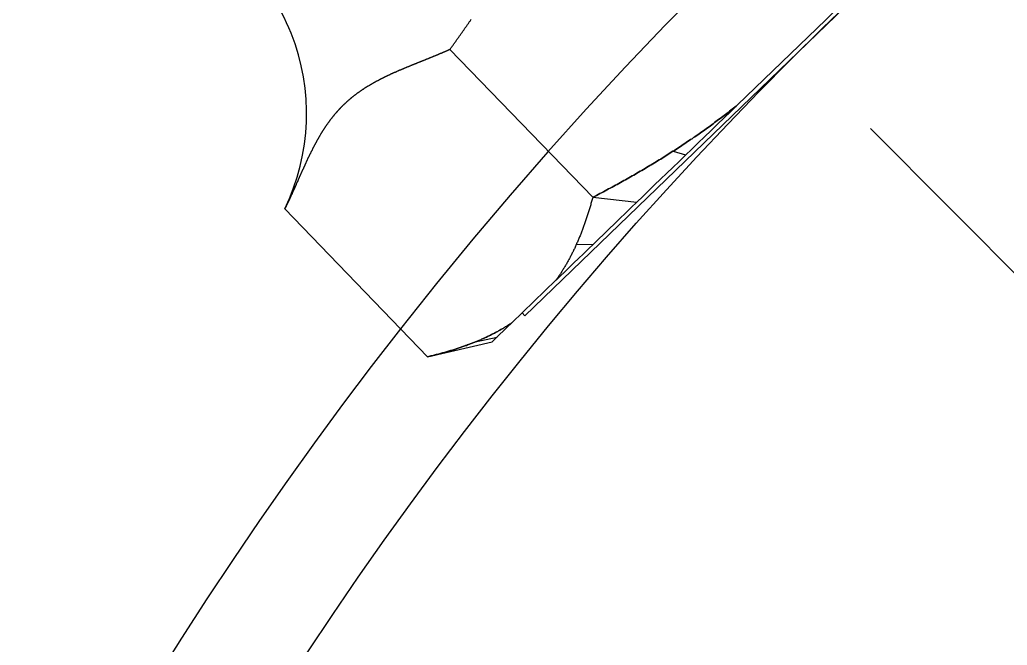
# Model space of a CAD drawing. Extents: x -87 to 205, y -109 to 47.
# Drawn here: x -39.86 to -28.36, y 24.06 to 31.35 of the extents above; entities that cross this region are included whole.
import ezdxf

# ---------------------------------------------------------------- set-up
doc = ezdxf.new("R2010")
doc.units = 0
doc.linetypes.add('CENTER', pattern=[50.8, 31.75, -6.35, 6.35, -6.35])
doc.linetypes.add('DASHED', pattern=[19.05, 12.7, -6.35])
doc.layers.get('0').update_dxf_attribs({"linetype": 'CONTINUOUS'})
doc.layers.add('CENTER', color=1, linetype='CENTER')

msp = doc.modelspace()

# ---------------------------------------------------------------- linework, layer by layer
at = {"color": 7, "linetype": 'CONTINUOUS'}
for p, q in [((-33.977, 27.899), (-27.931, 33.737)), ((-30.473, 31.349, 4.632), (-31.502, 30.356, 4.632)), ((-32.251, 29.817, 4.632), (-32.105, 29.773, 4.422)), ((-33.187, 29.28, 4.632), (-32.673, 29.224, -4.059)), ((-33.379, 28.73, 3.73), (-33.181, 28.734, 3.56)), ((-34.01, 27.933), (-33.977, 27.899)), ((-34.558, 27.594, 0.895), (-34.302, 27.651, 0.854)), ((-35.111, 27.422), (-34.359, 27.596))]:
    msp.add_line(p, q, dxfattribs=at)
at = {"color": 7, "linetype": 'CONTINUOUS', "extrusion": (1.53e-14, 1.45e-14, -1)}
msp.add_line((-31.502, 30.356, -4.632), (-30.473, 31.349, -4.632), dxfattribs=at)
at = {"color": 7, "linetype": 'CONTINUOUS', "extrusion": (0.694658, -0.71934, 0)}
for p, q in [((-31.502, 30.356, -4.632), (-30.473, 31.349, -4.632)), ((-30.473, 31.349, 4.632), (-31.502, 30.356, 4.632)), ((-34.13, 27.817, -1.697), (-33.616, 28.314, -2.935)), ((-33.616, 28.314, 2.935), (-34.13, 27.817, 1.697))]:
    msp.add_line(p, q, dxfattribs=at)
at = {"color": 7, "linetype": 'CONTINUOUS', "extrusion": (-0.622967, -0.601592, 0.5)}
for p, q in [((-34.851, 31.003, 4.632), (-33.187, 29.28, 4.632)), ((-35.111, 27.422), (-36.775, 29.145)), ((-33.616, 28.314, 2.935), (-34.13, 27.817, 1.697))]:
    msp.add_line(p, q, dxfattribs=at)
at = {"color": 7, "linetype": 'CONTINUOUS', "extrusion": (-0.622967, -0.601592, -0.5)}
for p, q in [((-35.111, 27.422), (-36.775, 29.145)), ((-34.13, 27.817, -1.697), (-33.616, 28.314, -2.935))]:
    msp.add_line(p, q, dxfattribs=at)
at = {"color": 7}
for points in [[(-34.851, 31.003, 4.632), (-34.846, 31.01, 4.632), (-34.84, 31.018, 4.632), (-34.835, 31.025, 4.632), (-34.83, 31.032, 4.632), (-34.825, 31.039, 4.632), (-34.82, 31.046, 4.632), (-34.815, 31.054, 4.632), (-34.809, 31.061, 4.632), (-34.804, 31.068, 4.632), (-34.799, 31.075, 4.632), (-34.794, 31.082, 4.632), (-34.789, 31.089, 4.632), (-34.784, 31.096, 4.632), (-34.779, 31.103, 4.632), (-34.774, 31.11, 4.632), (-34.769, 31.118, 4.632), (-34.764, 31.125, 4.632), (-34.759, 31.132, 4.632), (-34.754, 31.139, 4.632), (-34.749, 31.146, 4.632), (-34.744, 31.153, 4.632), (-34.739, 31.16, 4.632), (-34.734, 31.166, 4.632), (-34.729, 31.174, 4.632), (-34.724, 31.18, 4.632), (-34.719, 31.187, 4.632), (-34.715, 31.194, 4.632), (-34.71, 31.201, 4.632), (-34.705, 31.208, 4.632), (-34.7, 31.215, 4.632), (-34.695, 31.222, 4.632), (-34.69, 31.229, 4.632), (-34.685, 31.236, 4.632), (-34.681, 31.243, 4.632), (-34.676, 31.25, 4.632), (-34.671, 31.257, 4.632), (-34.666, 31.264, 4.632), (-34.661, 31.27, 4.632), (-34.656, 31.278, 4.632), (-34.651, 31.285, 4.632), (-34.646, 31.292, 4.632), (-34.641, 31.299, 4.632), (-34.636, 31.306, 4.632), (-34.632, 31.313, 4.632), (-34.627, 31.32, 4.632), (-34.622, 31.327, 4.632), (-34.617, 31.334, 4.632), (-34.612, 31.341, 4.632), (-34.607, 31.348, 4.632), (-34.602, 31.355, 4.632)], [(-34.851, 31.003, -4.632), (-34.855, 31.001, -4.625), (-34.859, 30.999, -4.617), (-34.864, 30.997, -4.61), (-34.868, 30.995, -4.602), (-34.872, 30.994, -4.594), (-34.876, 30.992, -4.587), (-34.88, 30.99, -4.579), (-34.885, 30.988, -4.572), (-34.889, 30.986, -4.564), (-34.893, 30.984, -4.557), (-34.897, 30.982, -4.549), (-34.901, 30.98, -4.542), (-34.906, 30.979, -4.535), (-34.91, 30.977, -4.527), (-34.914, 30.975, -4.52), (-34.918, 30.973, -4.512), (-34.922, 30.971, -4.505), (-34.926, 30.97, -4.498), (-34.931, 30.968, -4.49), (-34.935, 30.966, -4.483), (-34.939, 30.964, -4.476), (-34.943, 30.962, -4.469), (-34.947, 30.961, -4.461), (-34.951, 30.959, -4.454), (-34.955, 30.957, -4.447), (-34.959, 30.956, -4.44), (-34.964, 30.954, -4.433), (-34.968, 30.952, -4.425), (-34.972, 30.95, -4.418), (-34.976, 30.948, -4.411), (-34.98, 30.947, -4.404), (-34.984, 30.945, -4.397), (-34.988, 30.943, -4.389), (-34.992, 30.942, -4.382), (-34.996, 30.94, -4.375), (-35, 30.938, -4.368), (-35.005, 30.936, -4.36), (-35.009, 30.935, -4.353), (-35.013, 30.933, -4.346), (-35.017, 30.931, -4.339), (-35.021, 30.93, -4.331), (-35.025, 30.928, -4.324), (-35.03, 30.926, -4.317), (-35.034, 30.924, -4.31), (-35.038, 30.923, -4.302), (-35.042, 30.921, -4.295), (-35.046, 30.919, -4.288), (-35.051, 30.917, -4.28), (-35.055, 30.916, -4.273), (-35.059, 30.914, -4.265), (-35.063, 30.912, -4.258), (-35.068, 30.91, -4.251), (-35.072, 30.909, -4.243), (-35.076, 30.907, -4.236), (-35.08, 30.905, -4.229), (-35.085, 30.904, -4.221), (-35.089, 30.902, -4.214), (-35.093, 30.9, -4.206), (-35.097, 30.898, -4.199), (-35.102, 30.897, -4.191), (-35.106, 30.895, -4.184), (-35.11, 30.893, -4.177), (-35.115, 30.891, -4.169), (-35.119, 30.89, -4.162), (-35.123, 30.888, -4.154), (-35.128, 30.886, -4.147), (-35.132, 30.884, -4.139), (-35.136, 30.883, -4.132), (-35.141, 30.881, -4.124), (-35.145, 30.879, -4.117), (-35.149, 30.878, -4.109), (-35.154, 30.876, -4.102), (-35.158, 30.874, -4.094), (-35.162, 30.872, -4.087), (-35.167, 30.87, -4.079), (-35.171, 30.869, -4.072), (-35.175, 30.867, -4.064), (-35.18, 30.865, -4.056), (-35.184, 30.863, -4.049), (-35.189, 30.862, -4.041), (-35.193, 30.86, -4.034), (-35.197, 30.858, -4.026), (-35.202, 30.856, -4.018), (-35.206, 30.855, -4.011), (-35.211, 30.853, -4.003), (-35.215, 30.851, -3.996), (-35.219, 30.849, -3.988), (-35.224, 30.848, -3.98), (-35.228, 30.846, -3.973), (-35.233, 30.844, -3.965), (-35.237, 30.842, -3.958), (-35.241, 30.84, -3.95), (-35.246, 30.839, -3.942), (-35.25, 30.837, -3.935), (-35.255, 30.835, -3.927), (-35.259, 30.833, -3.919), (-35.264, 30.831, -3.912), (-35.268, 30.83, -3.904), (-35.272, 30.828, -3.896), (-35.277, 30.826, -3.889), (-35.281, 30.824, -3.881), (-35.286, 30.823, -3.873), (-35.29, 30.821, -3.865), (-35.295, 30.819, -3.858), (-35.299, 30.817, -3.85), (-35.303, 30.815, -3.842), (-35.308, 30.814, -3.835), (-35.312, 30.812, -3.827), (-35.317, 30.81, -3.819), (-35.321, 30.808, -3.811), (-35.326, 30.806, -3.804), (-35.33, 30.804, -3.796), (-35.335, 30.802, -3.788), (-35.339, 30.801, -3.78), (-35.343, 30.799, -3.773), (-35.348, 30.797, -3.765), (-35.352, 30.795, -3.757), (-35.357, 30.793, -3.749), (-35.361, 30.791, -3.742), (-35.366, 30.79, -3.734), (-35.37, 30.788, -3.726), (-35.375, 30.786, -3.718), (-35.379, 30.784, -3.711), (-35.383, 30.782, -3.703), (-35.388, 30.78, -3.695), (-35.392, 30.779, -3.687), (-35.397, 30.777, -3.679), (-35.401, 30.775, -3.672), (-35.406, 30.773, -3.664), (-35.41, 30.771, -3.656), (-35.415, 30.769, -3.648), (-35.419, 30.767, -3.64), (-35.423, 30.765, -3.633), (-35.428, 30.763, -3.625), (-35.432, 30.762, -3.617), (-35.437, 30.76, -3.609), (-35.441, 30.758, -3.601), (-35.446, 30.756, -3.594), (-35.45, 30.754, -3.586), (-35.455, 30.752, -3.578), (-35.459, 30.75, -3.57), (-35.463, 30.748, -3.562), (-35.468, 30.746, -3.554), (-35.472, 30.744, -3.547), (-35.477, 30.742, -3.539), (-35.481, 30.74, -3.531), (-35.486, 30.738, -3.523), (-35.49, 30.736, -3.515), (-35.494, 30.735, -3.507), (-35.499, 30.733, -3.499), (-35.503, 30.73, -3.492), (-35.508, 30.729, -3.484), (-35.512, 30.727, -3.476), (-35.516, 30.725, -3.468), (-35.521, 30.723, -3.46), (-35.525, 30.721, -3.452), (-35.529, 30.719, -3.444), (-35.534, 30.717, -3.437), (-35.538, 30.715, -3.429), (-35.543, 30.713, -3.421), (-35.547, 30.711, -3.413), (-35.551, 30.709, -3.405), (-35.556, 30.707, -3.397), (-35.56, 30.705, -3.389), (-35.564, 30.703, -3.382), (-35.569, 30.701, -3.374), (-35.573, 30.698, -3.366), (-35.577, 30.696, -3.358), (-35.582, 30.694, -3.35), (-35.586, 30.692, -3.342), (-35.59, 30.69, -3.334), (-35.595, 30.688, -3.326), (-35.599, 30.686, -3.319), (-35.603, 30.684, -3.311), (-35.608, 30.682, -3.303), (-35.612, 30.68, -3.295), (-35.616, 30.678, -3.287), (-35.62, 30.676, -3.279), (-35.625, 30.674, -3.271), (-35.629, 30.671, -3.264), (-35.633, 30.669, -3.256), (-35.638, 30.667, -3.248), (-35.642, 30.665, -3.24), (-35.646, 30.663, -3.232), (-35.65, 30.661, -3.224), (-35.655, 30.659, -3.216), (-35.659, 30.657, -3.208), (-35.663, 30.654, -3.201), (-35.667, 30.652, -3.193), (-35.672, 30.65, -3.185), (-35.676, 30.648, -3.177), (-35.68, 30.646, -3.169), (-35.684, 30.643, -3.161), (-35.688, 30.641, -3.153), (-35.692, 30.639, -3.146), (-35.697, 30.637, -3.138), (-35.701, 30.635, -3.13), (-35.705, 30.632, -3.122), (-35.709, 30.63, -3.114), (-35.713, 30.628, -3.106), (-35.717, 30.626, -3.098), (-35.721, 30.623, -3.091), (-35.726, 30.621, -3.083), (-35.73, 30.619, -3.075), (-35.734, 30.617, -3.067), (-35.738, 30.614, -3.059), (-35.742, 30.612, -3.051), (-35.746, 30.61, -3.044), (-35.75, 30.608, -3.036), (-35.754, 30.605, -3.028), (-35.758, 30.603, -3.02), (-35.762, 30.601, -3.012), (-35.766, 30.598, -3.004), (-35.77, 30.596, -2.997), (-35.774, 30.593, -2.989), (-35.778, 30.591, -2.981), (-35.782, 30.589, -2.973), (-35.786, 30.587, -2.965), (-35.79, 30.584, -2.958), (-35.794, 30.582, -2.95), (-35.798, 30.579, -2.942), (-35.802, 30.577, -2.934), (-35.806, 30.575, -2.926), (-35.81, 30.572, -2.919), (-35.814, 30.57, -2.911), (-35.818, 30.567, -2.903), (-35.822, 30.565, -2.895), (-35.826, 30.562, -2.887), (-35.83, 30.56, -2.88), (-35.834, 30.558, -2.872), (-35.837, 30.555, -2.864), (-35.841, 30.553, -2.856), (-35.845, 30.55, -2.849), (-35.849, 30.548, -2.841), (-35.853, 30.545, -2.833), (-35.857, 30.543, -2.825), (-35.86, 30.54, -2.818), (-35.864, 30.538, -2.81), (-35.868, 30.535, -2.802), (-35.872, 30.533, -2.794), (-35.876, 30.53, -2.787), (-35.879, 30.528, -2.779), (-35.883, 30.525, -2.771), (-35.887, 30.523, -2.764), (-35.89, 30.52, -2.756), (-35.894, 30.518, -2.748), (-35.898, 30.515, -2.74), (-35.901, 30.512, -2.733), (-35.905, 30.51, -2.725), (-35.909, 30.507, -2.717), (-35.913, 30.505, -2.71), (-35.916, 30.502, -2.702), (-35.92, 30.499, -2.694), (-35.923, 30.497, -2.687), (-35.927, 30.494, -2.679), (-35.931, 30.492, -2.671), (-35.934, 30.489, -2.664), (-35.938, 30.486, -2.656), (-35.941, 30.484, -2.649), (-35.945, 30.481, -2.641), (-35.948, 30.478, -2.633), (-35.952, 30.476, -2.626), (-35.956, 30.473, -2.618), (-35.959, 30.47, -2.61), (-35.962, 30.468, -2.603), (-35.966, 30.465, -2.595), (-35.969, 30.462, -2.588), (-35.973, 30.459, -2.58), (-35.976, 30.457, -2.573), (-35.98, 30.454, -2.565), (-35.983, 30.451, -2.557), (-35.987, 30.449, -2.55), (-35.99, 30.446, -2.542), (-35.993, 30.443, -2.535), (-35.997, 30.44, -2.527), (-36, 30.438, -2.52), (-36.004, 30.435, -2.512), (-36.007, 30.432, -2.505), (-36.01, 30.429, -2.497), (-36.014, 30.427, -2.49), (-36.017, 30.424, -2.482), (-36.02, 30.421, -2.475), (-36.023, 30.418, -2.467), (-36.027, 30.415, -2.46), (-36.03, 30.413, -2.452), (-36.033, 30.41, -2.445), (-36.036, 30.407, -2.438), (-36.04, 30.404, -2.43), (-36.043, 30.401, -2.423), (-36.046, 30.398, -2.415), (-36.049, 30.395, -2.408), (-36.052, 30.393, -2.401), (-36.056, 30.39, -2.393), (-36.059, 30.387, -2.386), (-36.062, 30.384, -2.378), (-36.065, 30.381, -2.371), (-36.068, 30.378, -2.364), (-36.071, 30.375, -2.356), (-36.074, 30.372, -2.349), (-36.077, 30.369, -2.342), (-36.081, 30.367, -2.334), (-36.084, 30.364, -2.327), (-36.087, 30.361, -2.32), (-36.09, 30.358, -2.313), (-36.093, 30.355, -2.305), (-36.096, 30.352, -2.298), (-36.099, 30.349, -2.291), (-36.102, 30.346, -2.283), (-36.105, 30.343, -2.276), (-36.108, 30.34, -2.269), (-36.111, 30.337, -2.261), (-36.114, 30.334, -2.254), (-36.117, 30.331, -2.247), (-36.12, 30.328, -2.239), (-36.123, 30.325, -2.232), (-36.126, 30.322, -2.224), (-36.129, 30.319, -2.217), (-36.131, 30.316, -2.21), (-36.134, 30.312, -2.202), (-36.137, 30.309, -2.195), (-36.14, 30.306, -2.187), (-36.143, 30.303, -2.18), (-36.146, 30.3, -2.172), (-36.149, 30.297, -2.165), (-36.152, 30.294, -2.158), (-36.155, 30.29, -2.15), (-36.158, 30.287, -2.143), (-36.161, 30.284, -2.135), (-36.164, 30.281, -2.128), (-36.166, 30.277, -2.12), (-36.169, 30.274, -2.113), (-36.172, 30.271, -2.105), (-36.175, 30.268, -2.098), (-36.178, 30.264, -2.09), (-36.181, 30.261, -2.082), (-36.184, 30.258, -2.075), (-36.187, 30.254, -2.067), (-36.189, 30.251, -2.06), (-36.192, 30.248, -2.052), (-36.195, 30.244, -2.045), (-36.198, 30.241, -2.037), (-36.201, 30.238, -2.029), (-36.203, 30.234, -2.022), (-36.206, 30.231, -2.014), (-36.209, 30.227, -2.007), (-36.212, 30.224, -1.999), (-36.215, 30.221, -1.991), (-36.217, 30.217, -1.984), (-36.22, 30.214, -1.976), (-36.223, 30.21, -1.969), (-36.226, 30.207, -1.961), (-36.228, 30.203, -1.953), (-36.231, 30.2, -1.946), (-36.234, 30.196, -1.938), (-36.237, 30.192, -1.93), (-36.239, 30.189, -1.923), (-36.242, 30.185, -1.915), (-36.245, 30.182, -1.907), (-36.248, 30.178, -1.9), (-36.25, 30.175, -1.892), (-36.253, 30.171, -1.884), (-36.256, 30.167, -1.877), (-36.258, 30.164, -1.869), (-36.261, 30.16, -1.861), (-36.264, 30.157, -1.853), (-36.266, 30.153, -1.846), (-36.269, 30.149, -1.838), (-36.272, 30.145, -1.83), (-36.274, 30.142, -1.822), (-36.277, 30.138, -1.815), (-36.279, 30.134, -1.807), (-36.282, 30.131, -1.799), (-36.285, 30.127, -1.791), (-36.287, 30.123, -1.784), (-36.29, 30.119, -1.776), (-36.293, 30.116, -1.768), (-36.295, 30.112, -1.76), (-36.298, 30.108, -1.753), (-36.3, 30.104, -1.745), (-36.303, 30.101, -1.737), (-36.305, 30.097, -1.729), (-36.308, 30.093, -1.722), (-36.31, 30.089, -1.714), (-36.313, 30.085, -1.706), (-36.316, 30.081, -1.698), (-36.318, 30.077, -1.69), (-36.321, 30.073, -1.683), (-36.323, 30.07, -1.675), (-36.326, 30.066, -1.667), (-36.328, 30.062, -1.659), (-36.331, 30.058, -1.651), (-36.333, 30.054, -1.644), (-36.336, 30.05, -1.636), (-36.338, 30.046, -1.628), (-36.34, 30.042, -1.62), (-36.343, 30.038, -1.612), (-36.345, 30.034, -1.604), (-36.348, 30.03, -1.597), (-36.35, 30.026, -1.589), (-36.353, 30.022, -1.581), (-36.355, 30.018, -1.573), (-36.358, 30.014, -1.565), (-36.36, 30.01, -1.557), (-36.362, 30.006, -1.55), (-36.365, 30.002, -1.542), (-36.367, 29.998, -1.534), (-36.37, 29.994, -1.526), (-36.372, 29.99, -1.518), (-36.374, 29.986, -1.51), (-36.377, 29.982, -1.502), (-36.379, 29.978, -1.495), (-36.381, 29.974, -1.487), (-36.384, 29.97, -1.479), (-36.386, 29.965, -1.471), (-36.388, 29.961, -1.463), (-36.391, 29.957, -1.455), (-36.393, 29.953, -1.447), (-36.395, 29.949, -1.44), (-36.398, 29.945, -1.432), (-36.4, 29.941, -1.424), (-36.402, 29.937, -1.416), (-36.405, 29.932, -1.408), (-36.407, 29.928, -1.4), (-36.409, 29.924, -1.392), (-36.411, 29.92, -1.385), (-36.414, 29.916, -1.377), (-36.416, 29.912, -1.369), (-36.418, 29.907, -1.361), (-36.42, 29.903, -1.353), (-36.423, 29.899, -1.345), (-36.425, 29.895, -1.337), (-36.427, 29.89, -1.329), (-36.429, 29.886, -1.322), (-36.432, 29.882, -1.314), (-36.434, 29.878, -1.306), (-36.436, 29.873, -1.298), (-36.438, 29.869, -1.29), (-36.441, 29.865, -1.282), (-36.443, 29.861, -1.274), (-36.445, 29.857, -1.267), (-36.447, 29.852, -1.259), (-36.449, 29.848, -1.251), (-36.452, 29.844, -1.243), (-36.454, 29.839, -1.235), (-36.456, 29.835, -1.227), (-36.458, 29.831, -1.219), (-36.46, 29.826, -1.211), (-36.462, 29.822, -1.204), (-36.465, 29.818, -1.196), (-36.467, 29.814, -1.188), (-36.469, 29.809, -1.18), (-36.471, 29.805, -1.172), (-36.473, 29.801, -1.164), (-36.475, 29.796, -1.156), (-36.477, 29.792, -1.149), (-36.48, 29.788, -1.141), (-36.482, 29.783, -1.133), (-36.484, 29.779, -1.125), (-36.486, 29.775, -1.117), (-36.488, 29.77, -1.109), (-36.49, 29.766, -1.102), (-36.492, 29.762, -1.094), (-36.494, 29.757, -1.086), (-36.496, 29.753, -1.078), (-36.498, 29.749, -1.07), (-36.501, 29.744, -1.062), (-36.502, 29.74, -1.055), (-36.505, 29.736, -1.047), (-36.507, 29.731, -1.039), (-36.509, 29.727, -1.031), (-36.511, 29.723, -1.023), (-36.513, 29.718, -1.015), (-36.515, 29.714, -1.008), (-36.517, 29.709, -1), (-36.519, 29.705, -0.992), (-36.521, 29.701, -0.984), (-36.523, 29.696, -0.976), (-36.525, 29.692, -0.969), (-36.527, 29.688, -0.961), (-36.529, 29.683, -0.953), (-36.531, 29.679, -0.945), (-36.533, 29.674, -0.937), (-36.535, 29.67, -0.93), (-36.537, 29.666, -0.922), (-36.539, 29.661, -0.914), (-36.541, 29.657, -0.906), (-36.543, 29.652, -0.898), (-36.545, 29.648, -0.891), (-36.547, 29.644, -0.883), (-36.549, 29.639, -0.875), (-36.551, 29.635, -0.867), (-36.553, 29.631, -0.86), (-36.555, 29.626, -0.852), (-36.557, 29.622, -0.844), (-36.559, 29.617, -0.836), (-36.561, 29.613, -0.829), (-36.563, 29.609, -0.821), (-36.565, 29.604, -0.813), (-36.567, 29.6, -0.805), (-36.569, 29.596, -0.798), (-36.571, 29.591, -0.79), (-36.573, 29.587, -0.782), (-36.575, 29.582, -0.775), (-36.577, 29.578, -0.767), (-36.579, 29.574, -0.759), (-36.581, 29.569, -0.751), (-36.583, 29.565, -0.744), (-36.585, 29.561, -0.736), (-36.587, 29.556, -0.728), (-36.589, 29.552, -0.721), (-36.591, 29.547, -0.713), (-36.593, 29.543, -0.705), (-36.595, 29.539, -0.698), (-36.596, 29.534, -0.69), (-36.598, 29.53, -0.682), (-36.6, 29.526, -0.675), (-36.602, 29.521, -0.667), (-36.604, 29.517, -0.66), (-36.606, 29.513, -0.652), (-36.608, 29.508, -0.644), (-36.61, 29.504, -0.637), (-36.612, 29.5, -0.629), (-36.614, 29.495, -0.621), (-36.616, 29.491, -0.614), (-36.618, 29.487, -0.606), (-36.62, 29.482, -0.599), (-36.621, 29.478, -0.591), (-36.623, 29.474, -0.584), (-36.625, 29.469, -0.576), (-36.627, 29.465, -0.568), (-36.629, 29.461, -0.561), (-36.631, 29.456, -0.553), (-36.633, 29.452, -0.546), (-36.635, 29.448, -0.538), (-36.637, 29.444, -0.531), (-36.639, 29.439, -0.523), (-36.641, 29.435, -0.516), (-36.642, 29.431, -0.508), (-36.644, 29.426, -0.501), (-36.646, 29.422, -0.493), (-36.648, 29.418, -0.486), (-36.65, 29.414, -0.478), (-36.652, 29.409, -0.471), (-36.654, 29.405, -0.463), (-36.656, 29.401, -0.456), (-36.657, 29.397, -0.448), (-36.659, 29.392, -0.441), (-36.661, 29.388, -0.433), (-36.663, 29.384, -0.426), (-36.665, 29.38, -0.419), (-36.667, 29.375, -0.411), (-36.669, 29.371, -0.404), (-36.671, 29.367, -0.396), (-36.673, 29.363, -0.389), (-36.675, 29.359, -0.382), (-36.676, 29.355, -0.374), (-36.678, 29.35, -0.367), (-36.68, 29.346, -0.36), (-36.682, 29.342, -0.352), (-36.684, 29.338, -0.345), (-36.686, 29.334, -0.337), (-36.688, 29.33, -0.33), (-36.69, 29.325, -0.323), (-36.691, 29.321, -0.316), (-36.693, 29.317, -0.308), (-36.695, 29.313, -0.301), (-36.697, 29.309, -0.294), (-36.699, 29.305, -0.286), (-36.701, 29.301, -0.279), (-36.703, 29.297, -0.272), (-36.705, 29.293, -0.265), (-36.706, 29.288, -0.257), (-36.708, 29.284, -0.25), (-36.71, 29.28, -0.243), (-36.712, 29.276, -0.236), (-36.714, 29.272, -0.229), (-36.716, 29.268, -0.221), (-36.718, 29.264, -0.214), (-36.719, 29.26, -0.207), (-36.721, 29.256, -0.2), (-36.723, 29.252, -0.193), (-36.725, 29.248, -0.185), (-36.727, 29.244, -0.178), (-36.729, 29.24, -0.171), (-36.731, 29.236, -0.164), (-36.733, 29.232, -0.157), (-36.735, 29.228, -0.149), (-36.737, 29.224, -0.142), (-36.739, 29.22, -0.135), (-36.74, 29.216, -0.127), (-36.742, 29.212, -0.12), (-36.744, 29.207, -0.113), (-36.746, 29.203, -0.105), (-36.748, 29.199, -0.098), (-36.75, 29.195, -0.09), (-36.752, 29.191, -0.083), (-36.754, 29.187, -0.075), (-36.756, 29.183, -0.068), (-36.758, 29.179, -0.06), (-36.76, 29.174, -0.053), (-36.762, 29.17, -0.045), (-36.764, 29.166, -0.038), (-36.766, 29.162, -0.03), (-36.769, 29.158, -0.023), (-36.771, 29.154, -0.015), (-36.773, 29.149, -0.008), (-36.775, 29.145, 0)], [(-33.187, 29.28, -4.632), (-33.166, 29.291, -4.632), (-33.145, 29.302, -4.632), (-33.125, 29.312, -4.632), (-33.104, 29.323, -4.632), (-33.084, 29.334, -4.632), (-33.064, 29.345, -4.632), (-33.043, 29.355, -4.632), (-33.023, 29.366, -4.632), (-33.003, 29.377, -4.632), (-32.983, 29.388, -4.632), (-32.963, 29.398, -4.632), (-32.943, 29.409, -4.632), (-32.923, 29.42, -4.632), (-32.903, 29.431, -4.632), (-32.884, 29.442, -4.632), (-32.864, 29.453, -4.632), (-32.845, 29.463, -4.632), (-32.825, 29.474, -4.632), (-32.806, 29.485, -4.632), (-32.786, 29.496, -4.632), (-32.767, 29.507, -4.632), (-32.748, 29.518, -4.632), (-32.729, 29.529, -4.632), (-32.71, 29.539, -4.632), (-32.691, 29.55, -4.632), (-32.672, 29.561, -4.632), (-32.653, 29.572, -4.632), (-32.634, 29.583, -4.632), (-32.616, 29.594, -4.632), (-32.597, 29.605, -4.632), (-32.578, 29.616, -4.632), (-32.56, 29.627, -4.632), (-32.541, 29.638, -4.632), (-32.523, 29.649, -4.632), (-32.505, 29.66, -4.632), (-32.486, 29.671, -4.632), (-32.468, 29.682, -4.632), (-32.45, 29.693, -4.632), (-32.432, 29.704, -4.632), (-32.414, 29.715, -4.632), (-32.396, 29.726, -4.632), (-32.378, 29.738, -4.632), (-32.36, 29.749, -4.632), (-32.342, 29.76, -4.632), (-32.325, 29.771, -4.632), (-32.307, 29.782, -4.632), (-32.289, 29.793, -4.632), (-32.272, 29.805, -4.632), (-32.254, 29.816, -4.632), (-32.237, 29.827, -4.632), (-32.219, 29.838, -4.632), (-32.202, 29.849, -4.632), (-32.185, 29.861, -4.632), (-32.167, 29.872, -4.632), (-32.15, 29.883, -4.632), (-32.133, 29.895, -4.632), (-32.116, 29.906, -4.632), (-32.099, 29.918, -4.632), (-32.082, 29.929, -4.632), (-32.065, 29.94, -4.632), (-32.048, 29.952, -4.632), (-32.031, 29.963, -4.632), (-32.015, 29.975, -4.632), (-31.998, 29.986, -4.632), (-31.981, 29.998, -4.632), (-31.965, 30.009, -4.632), (-31.948, 30.021, -4.632), (-31.931, 30.033, -4.632), (-31.915, 30.044, -4.632), (-31.899, 30.056, -4.632), (-31.882, 30.068, -4.632), (-31.866, 30.079, -4.632), (-31.849, 30.091, -4.632), (-31.833, 30.103, -4.632), (-31.817, 30.114, -4.632), (-31.801, 30.126, -4.632), (-31.785, 30.138, -4.632), (-31.769, 30.15, -4.632), (-31.753, 30.162, -4.632), (-31.737, 30.174, -4.632), (-31.721, 30.186, -4.632), (-31.705, 30.198, -4.632), (-31.689, 30.21, -4.632), (-31.673, 30.222, -4.632), (-31.657, 30.234, -4.632), (-31.642, 30.246, -4.632), (-31.626, 30.258, -4.632), (-31.61, 30.27, -4.632), (-31.595, 30.282, -4.632), (-31.579, 30.294, -4.632), (-31.563, 30.306, -4.632), (-31.548, 30.319, -4.632), (-31.532, 30.331, -4.632), (-31.517, 30.343, -4.632), (-31.502, 30.356, -4.632)], [(-31.502, 30.356, 4.632), (-31.517, 30.343, 4.632), (-31.532, 30.331, 4.632), (-31.548, 30.319, 4.632), (-31.563, 30.306, 4.632), (-31.579, 30.294, 4.632), (-31.595, 30.282, 4.632), (-31.61, 30.27, 4.632), (-31.626, 30.258, 4.632), (-31.642, 30.246, 4.632), (-31.657, 30.234, 4.632), (-31.673, 30.222, 4.632), (-31.689, 30.21, 4.632), (-31.705, 30.198, 4.632), (-31.721, 30.186, 4.632), (-31.737, 30.174, 4.632), (-31.753, 30.162, 4.632), (-31.769, 30.15, 4.632), (-31.785, 30.138, 4.632), (-31.801, 30.126, 4.632), (-31.817, 30.114, 4.632), (-31.833, 30.103, 4.632), (-31.849, 30.091, 4.632), (-31.866, 30.079, 4.632), (-31.882, 30.068, 4.632), (-31.899, 30.056, 4.632), (-31.915, 30.044, 4.632), (-31.931, 30.033, 4.632), (-31.948, 30.021, 4.632), (-31.965, 30.009, 4.632), (-31.981, 29.998, 4.632), (-31.998, 29.986, 4.632), (-32.015, 29.975, 4.632), (-32.031, 29.963, 4.632), (-32.048, 29.952, 4.632), (-32.065, 29.94, 4.632), (-32.082, 29.929, 4.632), (-32.099, 29.918, 4.632), (-32.116, 29.906, 4.632), (-32.133, 29.895, 4.632), (-32.15, 29.883, 4.632), (-32.167, 29.872, 4.632), (-32.185, 29.861, 4.632), (-32.202, 29.849, 4.632), (-32.219, 29.838, 4.632), (-32.237, 29.827, 4.632), (-32.254, 29.816, 4.632), (-32.272, 29.805, 4.632), (-32.289, 29.793, 4.632), (-32.307, 29.782, 4.632), (-32.325, 29.771, 4.632), (-32.342, 29.76, 4.632), (-32.36, 29.749, 4.632), (-32.378, 29.738, 4.632), (-32.396, 29.726, 4.632), (-32.414, 29.715, 4.632), (-32.432, 29.704, 4.632), (-32.45, 29.693, 4.632), (-32.468, 29.682, 4.632), (-32.486, 29.671, 4.632), (-32.505, 29.66, 4.632), (-32.523, 29.649, 4.632), (-32.541, 29.638, 4.632), (-32.56, 29.627, 4.632), (-32.578, 29.616, 4.632), (-32.597, 29.605, 4.632), (-32.616, 29.594, 4.632), (-32.634, 29.583, 4.632), (-32.653, 29.572, 4.632), (-32.672, 29.561, 4.632), (-32.691, 29.55, 4.632), (-32.71, 29.539, 4.632), (-32.729, 29.529, 4.632), (-32.748, 29.518, 4.632), (-32.767, 29.507, 4.632), (-32.786, 29.496, 4.632), (-32.806, 29.485, 4.632), (-32.825, 29.474, 4.632), (-32.845, 29.463, 4.632), (-32.864, 29.453, 4.632), (-32.884, 29.442, 4.632), (-32.903, 29.431, 4.632), (-32.923, 29.42, 4.632), (-32.943, 29.409, 4.632), (-32.963, 29.398, 4.632), (-32.983, 29.388, 4.632), (-33.003, 29.377, 4.632), (-33.023, 29.366, 4.632), (-33.043, 29.355, 4.632), (-33.064, 29.345, 4.632), (-33.084, 29.334, 4.632), (-33.104, 29.323, 4.632), (-33.125, 29.312, 4.632), (-33.145, 29.302, 4.632), (-33.166, 29.291, 4.632), (-33.187, 29.28, 4.632)], [(-33.187, 29.28, 4.632), (-33.19, 29.267, 4.613), (-33.194, 29.255, 4.594), (-33.197, 29.242, 4.574), (-33.201, 29.23, 4.555), (-33.204, 29.218, 4.536), (-33.208, 29.206, 4.517), (-33.211, 29.193, 4.498), (-33.215, 29.181, 4.479), (-33.218, 29.169, 4.46), (-33.222, 29.157, 4.441), (-33.225, 29.145, 4.422), (-33.229, 29.133, 4.403), (-33.233, 29.121, 4.384), (-33.236, 29.109, 4.365), (-33.24, 29.098, 4.346), (-33.244, 29.086, 4.328), (-33.248, 29.074, 4.309), (-33.251, 29.063, 4.29), (-33.255, 29.051, 4.272), (-33.259, 29.04, 4.253), (-33.263, 29.028, 4.235), (-33.267, 29.017, 4.216), (-33.271, 29.005, 4.198), (-33.275, 28.994, 4.179), (-33.278, 28.983, 4.161), (-33.282, 28.972, 4.142), (-33.286, 28.961, 4.124), (-33.29, 28.95, 4.106), (-33.294, 28.939, 4.088), (-33.298, 28.928, 4.069), (-33.302, 28.917, 4.051), (-33.306, 28.906, 4.033), (-33.311, 28.895, 4.015), (-33.315, 28.884, 3.997), (-33.319, 28.874, 3.979), (-33.323, 28.863, 3.961), (-33.327, 28.852, 3.943), (-33.331, 28.842, 3.925), (-33.336, 28.831, 3.907), (-33.34, 28.821, 3.889), (-33.344, 28.811, 3.871), (-33.349, 28.8, 3.853), (-33.353, 28.79, 3.836), (-33.357, 28.78, 3.818), (-33.362, 28.769, 3.8), (-33.366, 28.759, 3.782), (-33.371, 28.749, 3.764), (-33.375, 28.739, 3.747), (-33.38, 28.729, 3.729), (-33.384, 28.719, 3.712), (-33.389, 28.709, 3.694), (-33.393, 28.699, 3.676), (-33.398, 28.689, 3.659), (-33.402, 28.68, 3.641), (-33.407, 28.67, 3.624), (-33.412, 28.66, 3.606), (-33.416, 28.65, 3.589), (-33.421, 28.641, 3.571), (-33.426, 28.631, 3.554), (-33.431, 28.622, 3.536), (-33.435, 28.612, 3.519), (-33.44, 28.603, 3.502), (-33.445, 28.593, 3.484), (-33.45, 28.584, 3.467), (-33.455, 28.575, 3.449), (-33.46, 28.565, 3.432), (-33.465, 28.556, 3.415), (-33.47, 28.547, 3.398), (-33.475, 28.538, 3.38), (-33.48, 28.529, 3.363), (-33.485, 28.52, 3.346), (-33.49, 28.511, 3.329), (-33.495, 28.502, 3.311), (-33.501, 28.493, 3.294), (-33.506, 28.484, 3.277), (-33.511, 28.475, 3.26), (-33.516, 28.466, 3.243), (-33.522, 28.457, 3.226), (-33.527, 28.449, 3.208), (-33.532, 28.44, 3.191), (-33.538, 28.431, 3.174), (-33.543, 28.423, 3.157), (-33.548, 28.414, 3.14), (-33.554, 28.405, 3.123), (-33.559, 28.397, 3.106), (-33.565, 28.389, 3.089), (-33.57, 28.38, 3.072), (-33.576, 28.372, 3.055), (-33.581, 28.363, 3.038), (-33.587, 28.355, 3.021), (-33.593, 28.347, 3.004), (-33.599, 28.338, 2.986), (-33.604, 28.33, 2.969), (-33.61, 28.322, 2.952), (-33.616, 28.314, 2.935)], [(-34.13, 27.817, 1.697), (-34.139, 27.812, 1.68), (-34.147, 27.806, 1.663), (-34.155, 27.801, 1.646), (-34.164, 27.795, 1.629), (-34.172, 27.79, 1.612), (-34.181, 27.785, 1.595), (-34.189, 27.779, 1.578), (-34.198, 27.774, 1.561), (-34.206, 27.769, 1.544), (-34.215, 27.764, 1.527), (-34.224, 27.758, 1.509), (-34.233, 27.753, 1.492), (-34.241, 27.748, 1.475), (-34.25, 27.743, 1.458), (-34.259, 27.738, 1.441), (-34.268, 27.733, 1.424), (-34.277, 27.728, 1.407), (-34.286, 27.723, 1.39), (-34.295, 27.718, 1.373), (-34.304, 27.713, 1.355), (-34.313, 27.708, 1.338), (-34.322, 27.703, 1.321), (-34.331, 27.698, 1.304), (-34.34, 27.694, 1.287), (-34.35, 27.689, 1.269), (-34.359, 27.684, 1.252), (-34.368, 27.68, 1.235), (-34.377, 27.675, 1.217), (-34.387, 27.67, 1.2), (-34.396, 27.666, 1.183), (-34.406, 27.661, 1.166), (-34.415, 27.657, 1.148), (-34.425, 27.652, 1.131), (-34.435, 27.648, 1.113), (-34.444, 27.643, 1.096), (-34.454, 27.639, 1.079), (-34.464, 27.634, 1.061), (-34.473, 27.63, 1.044), (-34.483, 27.625, 1.026), (-34.493, 27.621, 1.009), (-34.503, 27.617, 0.991), (-34.513, 27.612, 0.974), (-34.523, 27.608, 0.956), (-34.533, 27.604, 0.938), (-34.543, 27.6, 0.921), (-34.553, 27.596, 0.903), (-34.563, 27.591, 0.886), (-34.574, 27.587, 0.868), (-34.584, 27.583, 0.85), (-34.594, 27.579, 0.832), (-34.605, 27.575, 0.815), (-34.615, 27.571, 0.797), (-34.625, 27.567, 0.779), (-34.636, 27.563, 0.761), (-34.647, 27.559, 0.743), (-34.657, 27.555, 0.725), (-34.668, 27.552, 0.707), (-34.678, 27.548, 0.69), (-34.689, 27.544, 0.672), (-34.7, 27.54, 0.654), (-34.711, 27.536, 0.635), (-34.722, 27.532, 0.617), (-34.733, 27.529, 0.599), (-34.744, 27.525, 0.581), (-34.755, 27.521, 0.563), (-34.766, 27.518, 0.545), (-34.777, 27.514, 0.526), (-34.788, 27.511, 0.508), (-34.799, 27.507, 0.49), (-34.811, 27.503, 0.472), (-34.822, 27.5, 0.453), (-34.833, 27.496, 0.435), (-34.845, 27.493, 0.416), (-34.856, 27.489, 0.398), (-34.868, 27.486, 0.379), (-34.879, 27.483, 0.361), (-34.891, 27.479, 0.342), (-34.903, 27.476, 0.323), (-34.915, 27.472, 0.305), (-34.926, 27.469, 0.286), (-34.938, 27.466, 0.267), (-34.95, 27.463, 0.248), (-34.962, 27.459, 0.23), (-34.974, 27.456, 0.211), (-34.986, 27.453, 0.192), (-34.999, 27.45, 0.173), (-35.011, 27.447, 0.154), (-35.023, 27.444, 0.135), (-35.035, 27.44, 0.116), (-35.048, 27.437, 0.096), (-35.06, 27.434, 0.077), (-35.073, 27.431, 0.058), (-35.085, 27.428, 0.039), (-35.098, 27.425, 0.019), (-35.111, 27.422, 0)], [(-35.111, 27.422, 0), (-35.098, 27.425, -0.019), (-35.085, 27.428, -0.039), (-35.073, 27.431, -0.058), (-35.06, 27.434, -0.077), (-35.048, 27.437, -0.096), (-35.035, 27.44, -0.116), (-35.023, 27.444, -0.135), (-35.011, 27.447, -0.154), (-34.999, 27.45, -0.173), (-34.986, 27.453, -0.192), (-34.974, 27.456, -0.211), (-34.962, 27.459, -0.23), (-34.95, 27.463, -0.248), (-34.938, 27.466, -0.267), (-34.926, 27.469, -0.286), (-34.915, 27.472, -0.305), (-34.903, 27.476, -0.323), (-34.891, 27.479, -0.342), (-34.879, 27.483, -0.361), (-34.868, 27.486, -0.379), (-34.856, 27.489, -0.398), (-34.845, 27.493, -0.416), (-34.833, 27.496, -0.435), (-34.822, 27.5, -0.453), (-34.811, 27.503, -0.472), (-34.799, 27.507, -0.49), (-34.788, 27.511, -0.508), (-34.777, 27.514, -0.526), (-34.766, 27.518, -0.545), (-34.755, 27.521, -0.563), (-34.744, 27.525, -0.581), (-34.733, 27.529, -0.599), (-34.722, 27.532, -0.617), (-34.711, 27.536, -0.635), (-34.7, 27.54, -0.654), (-34.689, 27.544, -0.672), (-34.678, 27.548, -0.69), (-34.668, 27.552, -0.707), (-34.657, 27.555, -0.725), (-34.647, 27.559, -0.743), (-34.636, 27.563, -0.761), (-34.625, 27.567, -0.779), (-34.615, 27.571, -0.797), (-34.605, 27.575, -0.815), (-34.594, 27.579, -0.832), (-34.584, 27.583, -0.85), (-34.574, 27.587, -0.868), (-34.563, 27.591, -0.886), (-34.553, 27.596, -0.903), (-34.543, 27.6, -0.921), (-34.533, 27.604, -0.938), (-34.523, 27.608, -0.956), (-34.513, 27.612, -0.974), (-34.503, 27.617, -0.991), (-34.493, 27.621, -1.009), (-34.483, 27.625, -1.026), (-34.473, 27.63, -1.044), (-34.464, 27.634, -1.061), (-34.454, 27.639, -1.079), (-34.444, 27.643, -1.096), (-34.435, 27.648, -1.113), (-34.425, 27.652, -1.131), (-34.415, 27.657, -1.148), (-34.406, 27.661, -1.166), (-34.396, 27.666, -1.183), (-34.387, 27.67, -1.2), (-34.377, 27.675, -1.217), (-34.368, 27.68, -1.235), (-34.359, 27.684, -1.252), (-34.35, 27.689, -1.269), (-34.34, 27.694, -1.287), (-34.331, 27.698, -1.304), (-34.322, 27.703, -1.321), (-34.313, 27.708, -1.338), (-34.304, 27.713, -1.355), (-34.295, 27.718, -1.373), (-34.286, 27.723, -1.39), (-34.277, 27.728, -1.407), (-34.268, 27.733, -1.424), (-34.259, 27.738, -1.441), (-34.25, 27.743, -1.458), (-34.241, 27.748, -1.475), (-34.233, 27.753, -1.492), (-34.224, 27.758, -1.509), (-34.215, 27.764, -1.527), (-34.206, 27.769, -1.544), (-34.198, 27.774, -1.561), (-34.189, 27.779, -1.578), (-34.181, 27.785, -1.595), (-34.172, 27.79, -1.612), (-34.164, 27.795, -1.629), (-34.155, 27.801, -1.646), (-34.147, 27.806, -1.663), (-34.139, 27.812, -1.68), (-34.13, 27.817, -1.697)]]:
    msp.add_polyline3d(points, dxfattribs=at)
at = {"color": 7, "linetype": 'CONTINUOUS'}
for radius in [43.676, 32.52]:
    msp.add_circle((0, 0), radius, dxfattribs=at)
for centre, radius, start, end in [((0, 0), 45, 141.9289, 128.273), ((0, 0), 37.059, 90, 270), ((0, 0), 35.735, 90, 270), ((-39.057, 30.253), 2.536, 334.1184, 69.348)]:
    msp.add_arc(centre, radius, start, end, dxfattribs=at)
at = {"color": 3, "linetype": 'DASHED'}
msp.add_arc((0, 0), 45, 128.273, 141.9289, dxfattribs=at)
at = {"color": 7, "linetype": 'CONTINUOUS', "extrusion": (0.694658, -0.71934, 0)}
for start, end in [(38.7749, 81.2251), (218.7749, 261.2251), (98.7749, 141.2251), (158.7749, 201.2251)]:
    msp.add_arc((-0.858, 0, -43.719), 4.687, start, end, dxfattribs=at)
at = {"layer": 'CENTER', "color": 1, "linetype": 'CENTER'}
msp.add_line((1.411, -1.417), (-40.975, 41.151), dxfattribs=at)

doc.saveas('drawing.dxf')
